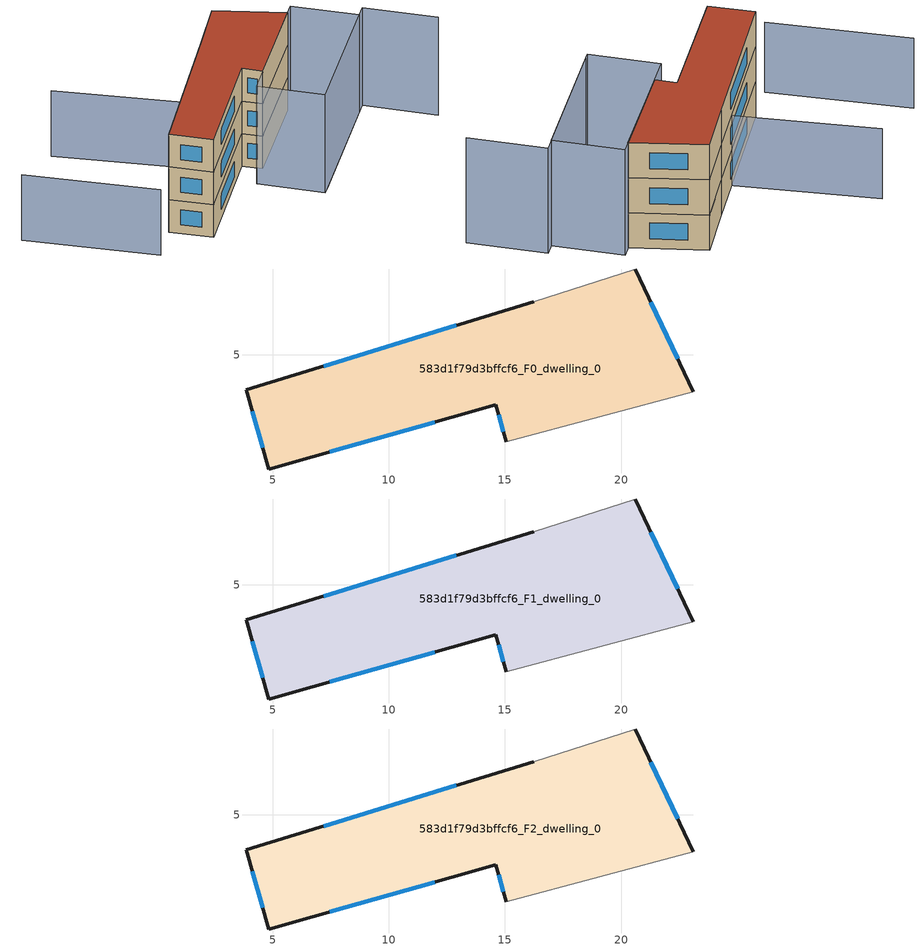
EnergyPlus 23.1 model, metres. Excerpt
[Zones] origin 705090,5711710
583d1f79d3bffcf6_F0_dwelling_0
 floor ground (EU_floor_Construction): 20.61,8.7 23.11,3.41 15.05,1.27 14.6,2.86 4.83,0.09 3.85,3.49 16.23,7.3 z0
 wall outside (EU_wall_Construction): 16.23,7.3 3.85,3.49 4.83,0.09 14.6,2.86 15.05,1.27 / 23.11,3.41 20.61,8.7 z0:3
 wall adiabatic (EU_wall_Construction): 20.61,8.7 16.23,7.3 / 15.05,1.27 23.11,3.41 z0:3
 window (EU_Window_Construction): 4.12,2.58 4.56,1.01 / 12.9,6.27 7.19,4.52 / 22.44,4.84 21.28,7.28 / 14.72,2.43 14.93,1.7 / 7.46,0.84 11.97,2.11 z0.81:2.19
583d1f79d3bffcf6_F1_dwelling_0
 floor to 583d1f79d3bffcf6_F0_dwelling_0 (EU_floor_Construction): 20.61,8.7 23.11,3.41 15.05,1.27 14.6,2.86 4.83,0.09 3.85,3.49 16.23,7.3 z3
 wall outside (EU_wall_Construction): 16.23,7.3 3.85,3.49 4.83,0.09 14.6,2.86 15.05,1.27 / 23.11,3.41 20.61,8.7 z3:6
 wall adiabatic (EU_wall_Construction): 20.61,8.7 16.23,7.3 / 15.05,1.27 23.11,3.41 z3:6
 window (EU_Window_Construction): 4.12,2.58 4.56,1.01 / 12.9,6.27 7.19,4.52 / 22.44,4.84 21.28,7.28 / 14.72,2.43 14.93,1.7 / 7.46,0.84 11.97,2.11 z3.81:5.19
583d1f79d3bffcf6_F2_dwelling_0
 floor to 583d1f79d3bffcf6_F1_dwelling_0 (EU_floor_Construction): 20.61,8.7 23.11,3.41 15.05,1.27 14.6,2.86 4.83,0.09 3.85,3.49 16.23,7.3 z6
 wall outside (EU_wall_Construction): 16.23,7.3 3.85,3.49 4.83,0.09 14.6,2.86 15.05,1.27 / 23.11,3.41 20.61,8.7 z6:9
 wall adiabatic (EU_wall_Construction): 20.61,8.7 16.23,7.3 / 15.05,1.27 23.11,3.41 z6:9
 window (EU_Window_Construction): 4.12,2.58 4.56,1.01 / 12.9,6.27 7.19,4.52 / 22.44,4.84 21.28,7.28 / 14.72,2.43 14.93,1.7 / 7.46,0.84 11.97,2.11 z6.81:8.19
 roof outside (EU_roof_Construction): 23.11,3.41 20.61,8.7 16.23,7.3 3.85,3.49 4.83,0.09 14.6,2.86 15.05,1.27 z9
shading: 14.89,-4.4 26.42,-1.28 / 26.42,-1.28 27.99,-7.08 / 25.43,-1.55 14.37,-4.54 / 14.37,-4.54 12.95,0.71 / 12.95,0.71 24.01,3.69 / 24.01,3.69 25.43,-1.55 z0:9; -2.44,12.93 0.75,2.54 / 20.61,8.7 12.59,5.92 / 12.59,5.92 8.95,16.43 z0:6
[Building]
EU S2 Campaign: North Axis=0; Terrain=City; Solar Distribution=FullExterior
[Site:Location]
London: Latitude=51.5; Longitude=-0.5; Time Zone=0; Elevation=25
[SizingPeriod:WeatherFileDays]
AnnualSizingPeriod: Begin Month=1; Begin Day of Month=1; End Month=12; End Day of Month=31; Day of Week for Start Day=Monday; Use Weather File Daylight Saving Period=No; Use Weather File Rain and Snow Indicators=No
[MATERIAL]
EU_InternalMass_Material: Roughness=MediumRough; Thickness=0.1; Conductivity=1; Density=1800; Specific Heat=900; Thermal Absorptance=0.9; Solar Absorptance=0.7; Visible Absorptance=0.7
[MATERIAL:NOMASS] Roughness=MediumRough; Thermal Absorptance=0.9; Solar Absorptance=0.7; Visible Absorptance=0.7
Name | Thermal Resistance
EU_wall_NoMass | 0.555556
EU_roof_NoMass | 0.510204
EU_floor_NoMass | 1.68919
[WINDOWMATERIAL:SIMPLEGLAZINGSYSTEM]
EU_Window_SimpleGlazing: UFactor=3.96; Solar Heat Gain Coefficient=0.85; Visible Transmittance=0.85
[CONSTRUCTION]
EU_wall_Construction: EU_wall_NoMass
EU_roof_Construction: EU_roof_NoMass
EU_floor_Construction: EU_floor_NoMass
EU_Window_Construction: EU_Window_SimpleGlazing
EU_InternalMass_Construction: EU_InternalMass_Material
[ZONE] Type=1; Multiplier=1; Ceiling Height=autocalculate; Volume=243.004; Floor Area=autocalculate; Part of Total Floor Area=Yes
583d1f79d3bffcf6_F0_dwelling_0; 583d1f79d3bffcf6_F1_dwelling_0; 583d1f79d3bffcf6_F2_dwelling_0
[INTERNALMASS] Construction=EU_InternalMass_Construction; Surface Area=81.0014
Name | Zone or ZoneList
583d1f79d3bffcf6_F0_dwelling_0_EU_InternalMass | 583d1f79d3bffcf6_F0_dwelling_0
583d1f79d3bffcf6_F1_dwelling_0_EU_InternalMass | 583d1f79d3bffcf6_F1_dwelling_0
583d1f79d3bffcf6_F2_dwelling_0_EU_InternalMass | 583d1f79d3bffcf6_F2_dwelling_0
[OTHEREQUIPMENT] Fuel Type=Electricity; Design Level Calculation Method=Watts/Area; Power per Zone Floor Area=1; Fraction Latent=0; Fraction Radiant=0; Fraction Lost=0; Carbon Dioxide Generation Rate=0; EndUse Subcategory=EU_Step8_InternalGains
Name | Zone or ZoneList or Space or SpaceList | Schedule
EU_Step8_InternalGain_583d1f79d3bffcf6_F0_dwelling_0_f000 | 583d1f79d3bffcf6_F0_dwelling_0 | EU_Step8_GainSchedule_583d1f79d3bffcf6_F0_dwelling_0_f000
EU_Step8_InternalGain_583d1f79d3bffcf6_F1_dwelling_0_f000 | 583d1f79d3bffcf6_F1_dwelling_0 | EU_Step8_GainSchedule_583d1f79d3bffcf6_F1_dwelling_0_f000
EU_Step8_InternalGain_583d1f79d3bffcf6_F2_dwelling_0_f000 | 583d1f79d3bffcf6_F2_dwelling_0 | EU_Step8_GainSchedule_583d1f79d3bffcf6_F2_dwelling_0_f000
[ZONEVENTILATION:DESIGNFLOWRATE] Schedule=EU_AlwaysOn; Design Flow Rate Calculation Method=AirChanges/Hour; Air Changes per Hour=0.48; Ventilation Type=Natural; Fan Pressure Rise=0; Fan Total Efficiency=1; Constant Term Coefficient=1; Temperature Term Coefficient=0; Velocity Term Coefficient=0; Velocity Squared Term Coefficient=0; Minimum Indoor Temperature=-100; Maximum Indoor Temperature=100; Delta Temperature=-100; Minimum Outdoor Temperature=-100; Maximum Outdoor Temperature=100; Maximum Wind Speed=40
Name | Zone or ZoneList or Space or SpaceList
EU_ConstantAir_583d1f79d3bffcf6_F0_dwelling_0 | 583d1f79d3bffcf6_F0_dwelling_0
EU_ConstantAir_583d1f79d3bffcf6_F1_dwelling_0 | 583d1f79d3bffcf6_F1_dwelling_0
EU_ConstantAir_583d1f79d3bffcf6_F2_dwelling_0 | 583d1f79d3bffcf6_F2_dwelling_0
[HVACTEMPLATE:THERMOSTAT] Constant Heating Setpoint=20; Constant Cooling Setpoint=50
EU_HeatOnly_583d1f79d3bffcf6_F0_dwelling_0; EU_HeatOnly_583d1f79d3bffcf6_F1_dwelling_0; EU_HeatOnly_583d1f79d3bffcf6_F2_dwelling_0
[HVACTEMPLATE:ZONE:IDEALLOADSAIRSYSTEM] System Availability Schedule=EU_AlwaysOn; Maximum Heating Supply Air Temperature=50; Minimum Cooling Supply Air Temperature=13; Maximum Heating Supply Air Humidity Ratio=0.0156; Minimum Cooling Supply Air Humidity Ratio=0.0077; Heating Limit=NoLimit; Cooling Limit=NoLimit; Heating Availability Schedule=EU_AlwaysOn; Cooling Availability Schedule=EU_CoolingOff; Dehumidification Control Type=ConstantSensibleHeatRatio; Cooling Sensible Heat Ratio=0.7; Dehumidification Setpoint=60; Humidification Control Type=None; Humidification Setpoint=30; Outdoor Air Method=None; Outdoor Air Flow Rate per Person=0.00944; Outdoor Air Flow Rate per Zone Floor Area=0; Outdoor Air Flow Rate per Zone=0; Demand Controlled Ventilation Type=None; Outdoor Air Economizer Type=NoEconomizer; Heat Recovery Type=None; Sensible Heat Recovery Effectiveness=0.7; Latent Heat Recovery Effectiveness=0.65
Name | Template Thermostat
583d1f79d3bffcf6_F0_dwelling_0 | EU_HeatOnly_583d1f79d3bffcf6_F0_dwelling_0
583d1f79d3bffcf6_F1_dwelling_0 | EU_HeatOnly_583d1f79d3bffcf6_F1_dwelling_0
583d1f79d3bffcf6_F2_dwelling_0 | EU_HeatOnly_583d1f79d3bffcf6_F2_dwelling_0
[SIZING:ZONE] Zone Cooling Design Supply Air Temperature Input Method=SupplyAirTemperature; Zone Cooling Design Supply Air Temperature=13; Zone Heating Design Supply Air Temperature Input Method=SupplyAirTemperature; Zone Heating Design Supply Air Temperature=50; Zone Cooling Design Supply Air Humidity Ratio=0.008; Zone Heating Design Supply Air Humidity Ratio=0.008; Cooling Design Air Flow Method=DesignDay; Cooling Design Air Flow Rate=0; Cooling Minimum Air Flow per Zone Floor Area=0.000762; Cooling Minimum Air Flow=0; Cooling Minimum Air Flow Fraction=0.2; Heating Design Air Flow Method=DesignDay; Heating Design Air Flow Rate=0; Heating Maximum Air Flow per Zone Floor Area=0.002032; Heating Maximum Air Flow=0.141576; Heating Maximum Air Flow Fraction=0.3; Account for Dedicated Outdoor Air System=No; Dedicated Outdoor Air System Control Strategy=NeutralSupplyAir; Dedicated Outdoor Air Low Setpoint Temperature for Design=autosize; Dedicated Outdoor Air High Setpoint Temperature for Design=autosize; Zone Load Sizing Method=Sensible Load Only No Latent Load; Zone Latent Cooling Design Supply Air Humidity Ratio Input Method=HumidityRatioDifference; Zone Cooling Design Supply Air Humidity Ratio Difference=0.005; Zone Latent Heating Design Supply Air Humidity Ratio Input Method=HumidityRatioDifference; Zone Humidification Design Supply Air Humidity Ratio Difference=0.005
583d1f79d3bffcf6_F0_dwelling_0; 583d1f79d3bffcf6_F1_dwelling_0; 583d1f79d3bffcf6_F2_dwelling_0
[SCHEDULE:CONSTANT]
Name | Hourly Value
EU_AlwaysOn | 1
EU_CoolingOff | 0
[SCHEDULE:FILE] Column Number=1; Rows to Skip at Top=0; Number of Hours of Data=8760; Column Separator=Comma; Interpolate to Timestep=No; Minutes per Item=60; Adjust Schedule for Daylight Savings=Yes
Name | File
EU_Step8_GainSchedule_583d1f79d3bffcf6_F0_dwelling_0_f000 | ../../schedules/583d1f79d3bffcf6/583d1f79d3bffcf6_F0_dwelling_0_f000_gain.csv
EU_Step8_GainSchedule_583d1f79d3bffcf6_F1_dwelling_0_f000 | ../../schedules/583d1f79d3bffcf6/583d1f79d3bffcf6_F1_dwelling_0_f000_gain.csv
EU_Step8_GainSchedule_583d1f79d3bffcf6_F2_dwelling_0_f000 | ../../schedules/583d1f79d3bffcf6/583d1f79d3bffcf6_F2_dwelling_0_f000_gain.csv
